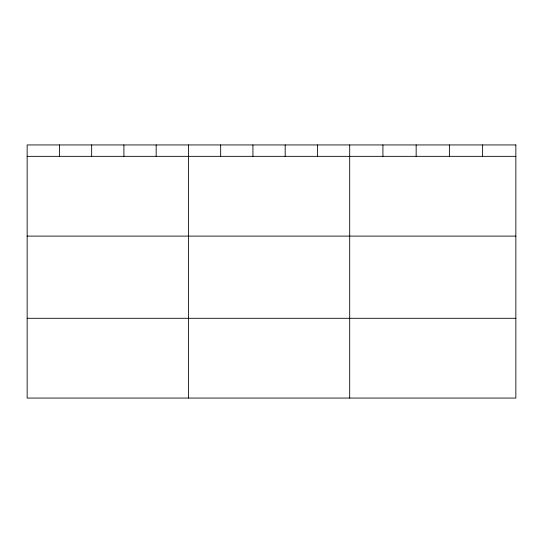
<?xml version="1.0" encoding="UTF-8"?>
<svg xmlns="http://www.w3.org/2000/svg" width="543" height="543" viewBox="0 0 543 543"><rect width="100%" height="100%" fill="white"/><g stroke="black" fill="none" stroke-linecap="round" stroke-linejoin="round"><path stroke-width="0.81" d="M27.15 156.343L515.85 156.343M27.15 236.11L515.85 236.11M27.15 318.293L515.85 318.293M482.618 144.94L482.618 156.343M449.387 144.94L449.387 156.343M416.155 144.94L416.155 156.343M382.924 144.94L382.924 156.343M349.692 144.94L349.692 398.06M317.438 144.94L317.438 156.343M285.184 144.94L285.184 156.343M252.929 144.94L252.929 156.343M220.675 144.94L220.675 156.343M188.421 144.94L188.421 398.06M156.167 144.94L156.167 156.343M123.913 144.94L123.913 156.343M91.658 144.94L91.658 156.343M59.404 144.94L59.404 156.343M515.85 144.94L27.15 144.94L27.15 398.06L515.85 398.06L515.85 144.94"/></g></svg>
